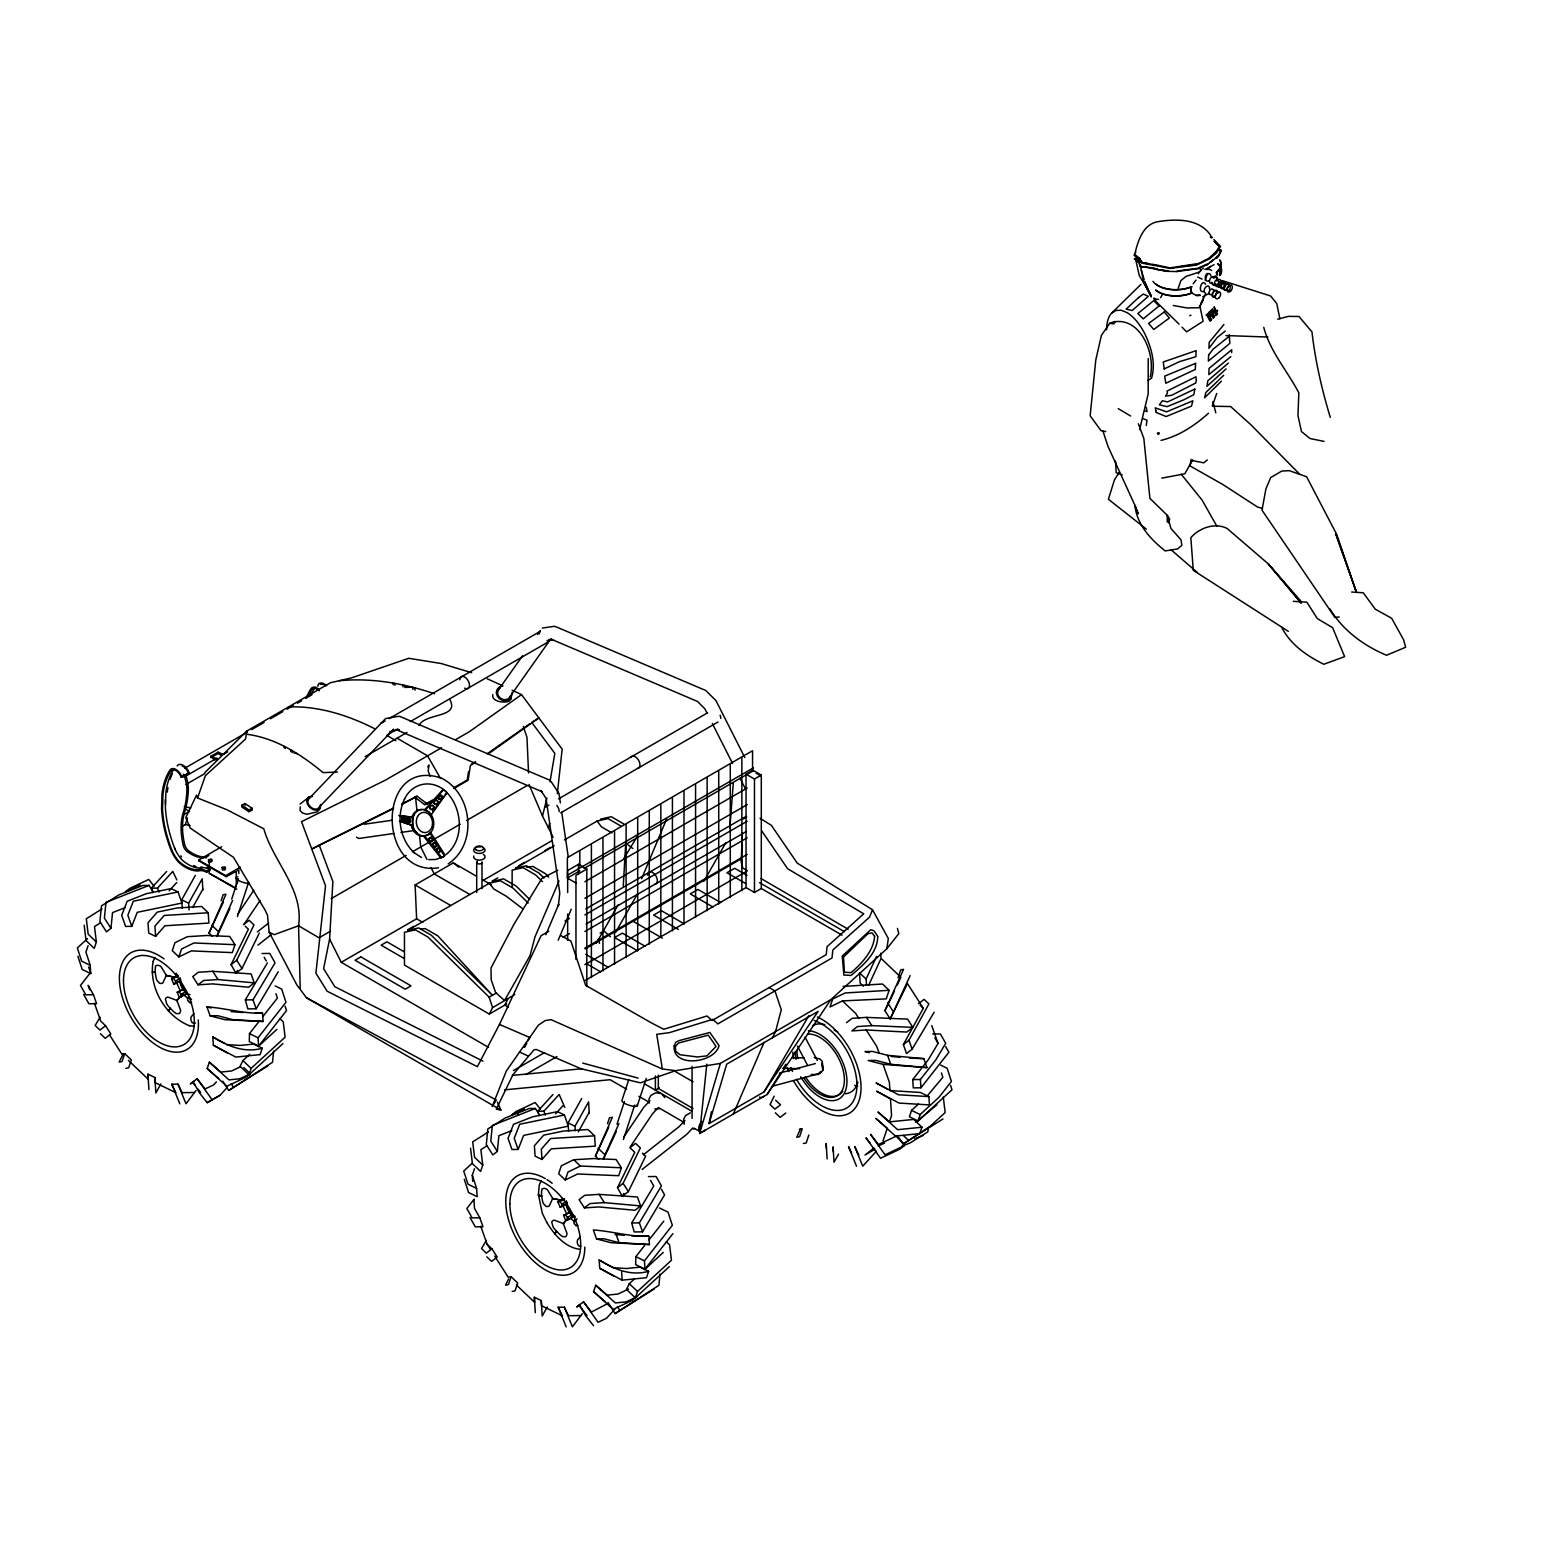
<?xml version="1.0" encoding="UTF-8"?>
<svg xmlns="http://www.w3.org/2000/svg" width="1547" height="1547" viewBox="0 0 1547 1547"><rect width="100%" height="100%" fill="white"/><g stroke="black" fill="none" stroke-linecap="round" stroke-linejoin="round"><path stroke-width="1.5" d="M471.661 672.694L441.224 663.528L408.756 658.287L351.266 677.973L330.478 682.73L246.708 731.093L245.586 738.983L205.384 775.704L197.552 797.962L226.964 809.758L263.802 828.805C273.316 862.124 304.005 889.448 298.571 925.938M1167.231 522.035L1167.27 515.325L1149.904 498.366L1143.832 438.362L1138.379 423.839M187.477 992.671A10.152 5.859 60 0 1 185.273 990.892L183.59 988.958A10.152 5.859 60 0 1 180.67 981.881L179.723 979.154A11.312 6.536 60 0 1 179.974 977.82M180.535 980.837L180.535 979.715M562.315 1200.453L552.511 1198.461A2.03 1.508 40.4 0 1 552.434 1199.002L549.282 1205.925A4.583 3.655 47.2 0 1 545.956 1206.312L543.287 1203.45A27.421 21.252 43.4 0 1 542.165 1199.196L541.605 1195.174A27.382 19.956 38.8 0 1 541.663 1191.248L542.049 1188.87L543.983 1188.328A4.583 3.191 37.1 0 1 547.503 1189.875L552.26 1197.668A2.05 1.508 39.4 0 1 552.492 1198.48L562.296 1200.472L562.296 1198.461M570.804 1213.08L569.973 1212.036A10.152 5.859 60 0 1 567.034 1204.958L566.917 1202.773M319.707 806.18L319.688 809.178L317.232 811.904L306.847 814.263L302.516 813.045L300.021 810.435L300.311 806.799M741.187 862.917L742.347 833.176M1215.227 296.115L1216.58 292.828L1218.881 292.712M482.935 1061.126L334.848 986.754L323.613 968.693L329.608 939.029L332.876 881.539L319.223 845.107L393.712 807.979M623.267 885.832L625.587 845.726M733.259 783.575L729.817 827.877M1209.812 320.848L1206.795 314.834M1208.458 313.132L1209.657 313.538A2.146 1.412 72.4 0 1 1210.179 314.37C1209.677 320.925 1213.061 322.82 1207.027 314.873M823.081 1068.532L822.211 1061.319L819.91 1058.96L814.225 1057.529M153.385 892.213L149.015 885.387L142.827 885.445L118.926 894.881L101.464 905.865L99.898 921.567L106.453 931.816L110.959 928.335L112.525 912.614L125.442 907.509M273.626 1051.051L272.523 1062.286L228.724 1090.461L222.807 1081.218M538.665 1113.569L535.397 1108.445L529.209 1108.522L505.289 1117.959L487.827 1128.943L486.28 1144.645L492.836 1154.894L497.341 1151.393L498.888 1135.691L511.806 1130.586M660.008 1274.129L658.887 1285.344L615.107 1313.538L607.99 1302.439M928.316 1127.357L927.871 1131.843L910.41 1142.808L901.708 1146.25M897.434 928.374L898.807 933.653L886.876 948.717L830.816 999.671L767.099 1094.522L699.631 1133.487L706.786 1064.181M1146.288 425.502L1146.946 420.223L1143.059 418.599M557.307 793.785L562.16 749.154L521.513 694.622L512.096 690.213M1212.848 317.87L1209.309 312.03L1212.558 309.207L1213.351 310.522L1210.528 311.353L1212.461 313.596L1211.069 311.179M1213.409 317.696L1210.083 311.895M1197.668 277.087L1202.096 279.117M1209.503 316.671L1208.091 313.848M1209.309 316.826L1210.237 315.085L1209.174 313.674L1207.55 314.447L1209.019 317L1208.4 313.848M1191.055 459.44L1190.146 465.995L1222.671 484.404L1257.537 507.029L1262.507 508.422M886.876 948.717L888.326 938.526L872.508 909.771L797.266 863.168L771.334 825.286L760.041 818.305M453.696 787.829L467.252 779.997L468.528 771.566M453.812 788.506L468.161 780.229L470.385 765.456L475.722 762.381M553.13 837.256L542.514 816.12L546.923 798.02M549.997 781.873L554.832 753.389L531.723 722.41L538.878 717.924L488.871 753.486M709.087 1123.605L726.684 1064.201L818.092 1011.409L764.044 1091.892L709.087 1123.605L711.388 1111.81M1212.577 313.113C1212.539 310.406 1214.975 314.196 1212.133 314.138C1216.948 316.864 1210.798 319.397 1214.704 316.42M1212.133 314.138C1215.671 313.693 1213.68 310.29 1211.92 313.77M1214.202 307.021C1221.182 319.997 1213.428 312.049 1215.729 315.066M1214.105 307.118L1216.367 315.047M641.58 878.812L666.68 818.885M398.875 815.501L412.933 817.241L412.682 825.673L399.377 821.302M428.848 765.997L428.19 770.986L430.105 776.149M1135.266 252.238C1138.399 239.476 1143.794 223.406 1158.954 221.511C1176.842 218.726 1199.737 218.707 1210.76 235.55M699.631 1133.487L720.361 1063.427L830.816 999.671M548.353 827.761L549.688 823.255M181.773 826.639L185.389 824.551L187.438 817.976M1139.598 429.66L1148.183 393.924L1148.183 358.556M231.702 899.136L238.451 878.561M237.406 916.598L248.642 882.273M628.739 1079.69L622.01 1100.226A8.18 2.282 18.1 0 0 630.035 1105.544A8.18 2.282 18.1 0 0 637.093 1104.519M616.982 1124.302L624.466 1101.425M623.422 1139.462L634.657 1105.138M637.287 1105.815L646.259 1078.414M249.705 1054.339L242.918 1060.585L240.094 1066.308L248.97 1074.778L251.117 1068.378L285.093 1037.186L283.217 1021.774L279.93 1018.641M634.386 1278.963L629.3 1283.643L626.458 1289.386L635.353 1297.836L637.499 1291.455L671.456 1260.264L669.58 1244.832L666.312 1241.719M88.102 945.681L85.936 952.12L90.229 965.328L90.77 973.624L82.184 969.447L77.891 956.259M125.79 1068.358L128.652 1067.836L131.302 1059.908L124.708 1053.623L122.039 1061.551L119.196 1062.074L123.257 1053.758M178.872 956.936L181.54 949.007L193.955 942.974L234.989 944.695L232.321 952.623L191.306 950.902L178.872 956.936L172.278 950.651L174.946 942.722L187.361 936.689L206.911 935.49L229.71 936.457L234.989 944.695M212.326 936.244L209.019 933.092L225.978 894.205L223.135 894.727L221.144 900.663M216.851 935.742L232.572 900.489M240.056 1066.985L231.605 1070.969L220.776 1072.071L209.348 1062.17L207.201 1068.552L226.848 1086.265L245.857 1077.292L250.363 1073.792L243.807 1067.546M262.275 1048.247L260.128 1054.629L235.801 1057.084L213.351 1045.231L212.809 1036.935C227.931 1046.159 244.194 1053.256 262.275 1048.247L253.669 1044.07L240.152 1045.443L226.655 1044.612M472.725 1181.425L472.318 1175.198L474.484 1168.758M512.173 1291.436L515.016 1290.913L517.684 1282.985L511.071 1276.7L508.422 1284.629L505.56 1285.151L508.615 1278.905M565.254 1180.013L567.923 1172.085L580.338 1166.032L621.353 1167.772L618.703 1175.701L577.669 1173.98L565.254 1180.013L558.66 1173.728L561.31 1165.8L573.744 1159.747L593.294 1158.568L616.073 1159.515L621.353 1167.772M598.689 1159.302L595.402 1156.17L612.361 1117.282L609.499 1117.785L607.507 1123.741M603.214 1158.819L618.955 1123.567M595.711 1285.248L593.584 1291.629L613.211 1309.323L632.24 1300.37L636.726 1296.869L626.168 1301.859L615.358 1302.941L595.711 1285.248L607.159 1295.148L617.968 1294.046L628.527 1289.057M648.638 1271.325L646.511 1277.706L622.165 1280.162L599.733 1268.308L599.172 1260.012C614.314 1269.236 630.557 1276.333 648.638 1271.325L640.052 1267.148L626.535 1268.501L613.037 1267.689L599.172 1260.012M808.849 1135.053L806.2 1142.982L803.338 1143.504M889.119 990.293L886.238 998.879L842.458 1000.909L830.043 1006.962L832.692 999.014L845.126 992.981L889.119 990.293L882.525 984.008L843.154 986.425M934.175 1012.202L912.131 1049.195L906.523 1053.526L903.371 1044.573L923.308 1008.296L907.47 983.563L890.202 1018.951L884.923 1010.694L903.545 969.35L900.683 969.872L898.034 977.801M890.202 1018.951L910.139 975.635M883.008 1141.029L887.282 1128.266L875.834 1118.365L895.481 1136.078L919.808 1133.603L921.954 1127.222L913.755 1119.409L889.428 1121.884L877.981 1111.984L897.627 1129.677L921.954 1127.222M889.428 1121.884L891.555 1115.503L890.473 1098.892L876.608 1091.215L899.058 1103.069L929.438 1104.925L928.896 1096.61L920.31 1092.453L889.931 1090.596L889.37 1082.281L883.066 1064.375L868.176 1060.507L875.853 1060.41L890.743 1064.297L927.001 1067.623L923.849 1058.651L887.591 1055.325L872.701 1051.457L865.024 1051.554L869.279 1052.656M918.415 1104.094L911.55 1110.379L909.423 1116.779L918.009 1120.956L951.985 1089.765L950.554 1085.356M918.009 1120.956L920.156 1114.555L939.029 1097.229L951.424 1081.45L947.131 1068.242L940.692 1065.11M1168.468 522.828L1169.725 519.135L1167.27 515.325L1170.924 528.436L1180.999 539.845L1181.869 545.317L1177.596 548.934L1165.181 550.925C1150.601 539.342 1136.871 524.607 1134.918 505.366L1107.961 446.271L1103.011 431.265M100.4 922.882L94.502 926.595L96.378 942.007L94.232 948.388L86.033 940.595L84.176 925.164M486.783 1145.96L480.885 1149.653L482.761 1165.084L480.614 1171.466L472.415 1163.653L470.539 1148.241M1178.215 288.245L1180.922 280.548L1186.046 276.41L1199.815 271.905M1212.307 405.991L1216.716 393.479M404.676 798.813C395.916 816.526 399.841 839.654 414.519 853.054M1205.422 275.637L1205.21 280.452M131.766 926.363L137.238 912.324L181.947 903.061L178.04 891.942L171.118 888.577L146.269 893.721L127.144 901.263L121.672 915.302L125.578 926.421L131.766 926.363L127.84 915.225L133.332 901.205L178.04 891.942M518.148 1149.44L523.621 1135.401L568.329 1126.139L564.404 1115L557.481 1111.636L532.651 1116.799L513.507 1124.34L508.035 1138.379L511.96 1149.498L518.148 1149.44L514.223 1138.302L519.695 1124.263L564.404 1115M492.178 1106.53L506.372 1070.93L538.337 1025.216L545.24 1020.556L551.003 1019.647L662.348 1068.996L675.691 1070.659L720.361 1063.427M872.508 909.771L869.511 917.158L832.827 950.032L832.015 957.98L717.847 1023.882L712.8 1019.318L669.503 1032.622L656.721 1034.344L662.348 1068.996M764.025 1042.407L733.355 1113.995M545.878 934.755L558.718 904.26L558.351 906.02L559.782 893.025L546.052 798.349L540.812 790.44L542.069 791.697L396.805 729.894L399.339 729.72L391.72 731.112L393.615 729.217L319.243 807.147A6.826 4.796 43.7 0 1 310.309 806.722A6.826 4.796 43.7 0 1 309.883 797.846M558.196 940.189L571.249 909.211M154.99 957.438L153.134 961.441M441.533 747.762L385.686 779.997L301.51 821.65L325.527 885.774L315.897 973.14L327.132 991.221L477.366 1066.676L499.468 1024.443L541.063 935.722L548.779 931.275M1218.069 284.029L1218.901 282.502A3.5 2.146 -63 0 1 1221.318 281.109L1222.246 281.612A3.229 1.972 -63 0 1 1222.517 282.134M1218.437 284.049L1219.113 282.792M1221.144 285.596L1221.975 284.068A3.5 2.146 -63 0 1 1224.392 282.676L1225.321 283.178A3.229 1.972 -63 0 1 1225.456 285.944L1224.625 287.471A3.5 2.146 -63 0 1 1222.207 288.883L1221.279 288.361M209.019 933.092L223.329 902.133M217.218 935.935L229.923 908.418M559.008 881.036L535.03 936.786L530.022 955.64L504.554 1000.503L495.601 992.517L491.192 979.87L490.998 967.997L513.817 924.526L541.972 878.29L557.81 870.207M595.402 1156.17L608.745 1127.28M603.581 1159.012L616.286 1131.495M866.513 985.265L866.107 979.077L876.588 956.375M800.65 1128.749L796.744 1137.219L799.606 1136.697L802.255 1128.769L799.412 1129.291M868.679 985.265L881.075 958.425L900.876 977.279L897.241 985.149M541.353 1180.516L539.265 1185.002L538.414 1194.671M1205.654 293.891L1199.022 307.737L1186.858 307.95L1173.283 305.474M1201.226 303.173L1203.45 298.629M259.277 933.131L241.989 968.519L235.937 973.218L231.122 964.613L248.39 929.225L245.18 926.17M231.122 964.613L236.71 960.281L253.998 924.893L249.164 920.31L243.575 924.642M617.504 1187.69L634.773 1152.302L629.958 1147.719L635.546 1143.388L640.361 1147.951L623.093 1183.339L617.504 1187.69L622.3 1196.295L628.372 1191.596L645.64 1156.208L642.43 1153.153M774.157 1096.185L770.058 1104.577L774.873 1109.141L780.481 1104.809L775.646 1100.226M884.923 1010.694L894.514 991.047M1218.514 248.139L1219.229 246.476L1214.26 241.177M1198.364 273.78L1199.176 272.137M153.114 961.461C148.473 987.373 165.142 1015.973 189.43 1025.738M492.584 1007.638L489.142 997.177L427.958 937.057L415.408 929.824L404.463 932.28L404.463 965.077L489.316 1014.058L492.584 1007.638L514.803 994.566M508.035 998.724L504.747 1005.144L508.538 1007.329M1208.748 258.62L1215.787 251.987M772.398 1037.805L775.588 1031.54L781.274 1009.688L774.931 990.931L769.149 987.585M1200.762 304.546L1202.967 300.253M524.433 1047.28L526.695 1043.007L524.433 1047.242M193.008 906.871L202.889 889.138M235.937 973.218L237.523 970.356M578.288 1131.921L589.272 1112.196M622.3 1196.295L623.905 1193.433M182.256 908.108L181.714 899.851L195.289 875.447M189.063 909.907L188.618 903.197L202.212 878.812L202.889 890.124M160.869 1083.925L155.841 1092.956L154.893 1077.524L147.971 1074.159L148.241 1079.265L128.459 1060.43M196.024 1090.558L186.007 1103.765L178.002 1084.138L171.814 1084.215L179.819 1103.843M568.619 1131.166L568.078 1122.909L581.672 1098.525M575.291 1130.741L575.001 1126.274L588.575 1101.889L589.272 1113.183M547.251 1306.983L542.223 1316.014L541.257 1300.602L534.353 1297.237L534.624 1302.342L516.466 1285.054M582.387 1313.635L572.39 1326.843L564.365 1307.215L558.196 1307.273L566.202 1326.92M838.551 1154.12L834.026 1162.242L833.079 1146.83L833.35 1151.935M596.252 943.438L618.259 904.686M615.687 932.222L637.673 893.47M703.924 881.268L725.91 842.535M1192.718 459.865L1184.789 473.788L1161.797 478.139M1135.788 252.103L1134.067 255.081L1141.512 263.048L1170.035 268.405L1196.372 265.117L1209.677 258.736L1216.445 253.051L1220.525 246.379L1213.931 239.514M1190.919 315.163L1189.817 315.801M1218.553 256.125L1221.415 250.711M1218.514 255.854L1220.95 249.666M764.044 1091.892L808.849 1015.664M527.817 1040.88L529.809 1037.515L499.468 1024.443M100.052 1017.288L95.141 1025.506L99.975 1030.07L105.563 1025.738L110.843 1033.976L105.235 1038.327L100.42 1033.744M278.209 971.787L256.164 1008.779L247.829 1008.876L245.316 999.903L267.38 962.93M256.164 1008.779L253.012 999.826L275.057 962.833L269.739 953.435L262.062 953.532M486.415 1240.346L481.523 1248.564L486.338 1253.147L491.927 1248.796L497.206 1257.054L491.617 1261.385L486.802 1256.821M661.381 1189.218L664.591 1194.864L642.527 1231.837L634.212 1231.953L631.698 1222.981L653.743 1185.988L650.552 1180.361M642.527 1231.837L639.375 1222.884L661.439 1185.911L656.102 1176.513L648.425 1176.61M903.371 1044.573L908.979 1040.222L928.896 1003.964L924.081 999.381L918.493 1003.713M931.758 1025.584L938.043 1043.413L928.239 1059.85L912.73 1079.574L913.271 1087.889L920.948 1087.792L948.872 1052.289L945.681 1046.642M179.742 980.392L179.839 981.61A11.312 6.536 60 0 0 183.145 989.442L185.002 991.627A11.312 6.536 60 0 0 187.458 993.599M623.924 858.353L637.383 836.231M767.099 1094.522L779.63 1074.333M783.381 1068.262L785.895 1064.22M1221.627 284.029L1221.008 285.228A2.688 1.644 -63 0 0 1221.124 287.433L1221.821 287.858A2.495 1.528 -63 0 0 1223.638 286.814L1224.257 285.634A2.688 1.644 -63 0 0 1224.141 283.41L1223.445 282.985M1160.521 297.643L1162.474 294.568M1119.255 472.318L1114.459 479.841L1108.406 499.256L1146.346 529.151M427.765 766.867L429.022 764.875M1196.044 280.104L1193.104 283.816M493.338 1104.79L495.62 1101.29M1231.644 352.542L1231.721 349.719L1209.019 368.437L1208.884 374.606L1230.813 356.68M237.89 913.948L253.843 890.221M244.271 923.965L260.031 900.547M623.905 1136.813L643.861 1107.149L649.991 1100.671M630.286 1146.83L652.621 1113.647L658.365 1107.594M1215.826 252.103L1218.475 248.003M1114.749 321.447L1109.624 323.362L1101.387 335.467L1095.798 359.929L1090.152 415.814L1101.058 430.704L1105.757 431.594M1212.848 277.687L1215.459 275.946L1217.083 278.827M404.424 799.2C412.933 781.37 433.972 779.147 447.006 792.605L431.072 815.056L428.732 811.904L424.207 810.241L443.099 789.492M496.452 692.708L522.499 655.831M537.602 634.463L540.348 630.577M509.62 697.175L550.597 639.162M432.754 811.402L446.986 792.605M1213.66 277.938L1216.387 276.352L1217.934 279.466M89.262 974.204L80.463 985.42L85.781 994.818L93.458 994.721L96.61 1003.694L88.933 1003.771L83.615 994.373M285.093 1006.169L286.524 1010.578L258.62 1046.081L249.299 1041.556L249.473 1033.609L259.761 1020.517M262.681 1016.785L277.377 998.105L275.946 993.696M258.62 1046.081L258.059 1037.786L285.982 1002.282L281.689 989.074L275.25 985.942M474.175 1199.157L466.827 1208.497L472.144 1217.895L479.821 1217.798L482.973 1226.752L475.296 1226.848L469.979 1217.45M672.906 1233.655L644.983 1269.159L635.662 1264.634L635.836 1256.667L644.654 1245.47M649.063 1239.862L663.76 1221.163M644.983 1269.159L644.442 1260.844L672.346 1225.34L668.053 1212.133L659.467 1207.975M920.948 1087.792L920.407 1079.497L935.916 1059.753L945.72 1043.335L940.402 1033.937L932.725 1034.015M675.691 1070.659L640.419 1082.823L581.227 1068.803L536.268 1049.485L534.044 1049.794L512.947 1074.72L496.297 1109.18L500.88 1110.031L497.399 1102.121M1215.575 258.175L1217.392 256.067M1218.533 255.99L1206.95 264.808M1216.696 258.31L1218.359 256.299M1215.285 252.973L1208.729 258.484L1198.538 263.628M181.656 994.934L176.822 1000.677A2.03 1.624 70.3 0 1 177.19 1001.238L180.574 1010.191A4.583 3.5 78.1 0 1 179.355 1013.594L176.319 1013.614A27.421 21.581 74.6 0 1 172.897 1010.926L169.725 1007.754A27.382 22.219 67.1 0 1 166.747 1003.984L165.355 998.917A4.583 3.751 62 0 1 168.024 997.1L176.126 1000.155A2.05 1.644 68.2 0 1 176.822 1000.677L179.781 997.158M568 1218.03L563.205 1223.754A2.03 1.624 70.3 0 1 563.572 1224.296L566.956 1233.268A4.583 3.5 78.1 0 1 565.738 1236.672L562.702 1236.691A27.421 21.581 74.6 0 1 559.279 1233.984L556.05 1230.755A27.382 22.219 67.1 0 1 553.13 1227.061L551.718 1221.995A4.583 3.751 62 0 1 554.387 1220.177L562.509 1223.232A2.05 1.644 68.2 0 1 563.205 1223.754L566.163 1220.235M1205.945 274.709L1207.298 273.394M177.131 765.958L177.789 765.185A9.765 5.627 60 0 1 188.56 771.392L189.198 772.862L181.173 777.174A8.392 4.834 60 0 0 175.971 770.599A8.392 4.834 60 0 0 170.75 771.16A97.558 56.33 60 0 0 162.957 794.636L162.512 809.139A97.558 56.33 60 0 0 171.64 849.496L172.626 851.798A22.548 13.014 60 0 0 179.684 862.104A36.645 21.155 60 0 0 198.364 869.646L199.505 869.453A18.661 10.771 60 0 1 206.583 871.154L210.179 869.085M318.16 684.528L318.837 683.755A9.765 5.627 60 0 1 326.63 685.785M155.609 936.399L164.91 925.763L208.903 923.076L208.226 912.769L201.613 906.484L177.17 907.973L157.311 912.092L148.009 922.727L148.705 933.034L155.609 936.399L154.932 926.092L164.214 915.457L208.226 912.769M541.991 1159.476L551.273 1148.841L595.266 1146.153L594.589 1135.827L587.995 1129.542L563.553 1131.05L543.674 1135.169L534.392 1145.805L535.069 1156.112L541.991 1159.476L541.315 1149.17L550.597 1138.534L594.589 1135.827M1217.141 274.786L1217.006 271.943L1219.5 269.139A24.849 13.44 -2.8 0 0 1219.635 260.167M1219.829 269.197C1218.804 286.891 1222.594 260.844 1217.315 272.04L1216.097 272.736A8.238 5.028 -63 0 1 1216.309 273.123M425.309 810.087L443.602 789.685M152.921 892.619L151.355 888.171L166.593 871.502M151.355 888.171L157.543 888.094L172.781 871.425L176.88 879.934M169.164 890.782L176.706 882.563M216.406 1081.856L213.583 1084.95L205.132 1088.933L197.126 1078.742L190.339 1083.964L193.684 1081.392M193.182 1081.798L199.176 1092.491L207.182 1102.682L220.138 1095.199L227.196 1087.483M539.304 1115.677L537.737 1111.229L552.975 1094.561M537.737 1111.229L543.906 1111.152L559.163 1094.503L564.81 1107.459M555.547 1113.859L563.069 1105.622M614.991 1309.013L606.521 1318.276L598.07 1322.26L583.49 1301.82L576.722 1307.041L580.048 1304.469M876.434 1151.2L862.723 1166.206L854.718 1146.578L858.817 1155.087M193.858 1013.575L191.229 1016.785A4.583 3.055 83.8 0 0 191.151 1020.691L192.292 1022.799L194.419 1023.108A27.382 17.152 84.3 0 0 195.425 1023.147M580.222 1236.652L577.611 1239.862A4.583 3.055 83.8 0 0 577.514 1243.769L578.675 1245.857L580.782 1246.167M684.934 1120.531L679.172 1126.603L643.359 1154.777M692.901 1127.84L686.771 1134.318L642.102 1169.455M307.698 800.031L385.551 718.582L397.115 716.493L399.648 716.319L549.746 780.171M1201.304 269.893A8.238 5.028 -63 0 0 1200.491 270.764L1201.458 269.371M204.803 772.668L246.708 731.093M300.021 804.111L309.226 796.898M1228.357 363.1L1207.859 380.736L1206.931 386.325L1226.114 368.921M1223.658 375.341L1205.887 392.455L1204.591 397.772L1221.434 381.181M1106.608 329.859A39.197 19.067 69.1 0 1 1111.539 313.248L1140.932 284.358M1208.594 313.151L1206.351 315.182L1210.199 313.364A2.146 1.412 72.4 0 1 1210.721 314.196L1209.155 317.251M1212.558 309.207L1209.831 311.933M1211.32 310.56L1212.809 310.696L1211.997 309.381M1215.594 311.721L1214.801 308.627L1215.594 311.721L1216.851 310.502M1217.392 310.328L1215.71 312.127L1217.663 310.58M1211.649 319.417L1210.315 320.964M1207.105 269.584L1210.373 266.413M87.541 938.584L77.35 947.944L81.643 961.151L90.229 965.328M258.194 1046.546L276.874 1029.393M248.97 1074.778L282.946 1043.568M472.222 1163.228L463.733 1171.021L468.006 1184.228L476.611 1188.405L477.153 1196.701L468.567 1192.524L464.274 1179.317M644.577 1269.604L663.257 1252.451M635.353 1297.836L669.31 1266.645M927.001 1096.204L942.838 1077.273L941.408 1072.883M936.96 1104.732L915.921 1122.329M443.583 856.593L445.149 855.298L430.569 832.402L428.055 834.819L423.453 836.037L440.934 858.044L443.583 856.593L436.003 859.475L428.712 859.629M1207.24 459.942L1203.721 462.843L1192.215 460.523M446.271 854.389C465.492 838.687 462.07 806.006 444.937 790.691M448.166 863.864C477.888 844.449 472.705 793.804 441.688 778.257M1223.948 324.483L1209.213 342.293L1208.942 348.346L1217.257 337.459L1225.243 331.077M257.343 931.913L268.656 923.018M257.943 945.14L270.976 934.871M1209.155 280.645C1201.961 284.184 1208.516 267.438 1210.856 275.965M540.483 1109.296L535.146 1102.508L516.137 1111.481L511.632 1114.962L524.298 1108.986M198.016 984.84L203.624 980.489L218.011 979.541L254.249 982.867L251.097 973.914L212.732 971.303L198.345 972.251L192.756 976.582L198.016 984.84L212.403 983.892L248.642 987.218L254.249 982.867M1209.986 262.371L1212.771 260.205L1210.005 262.507M1214.028 264.692L1204.9 269.584M207.182 1102.682L220.138 1095.199M584.399 1207.898L589.987 1203.566L604.374 1202.618L640.613 1205.945L637.461 1196.991L599.095 1194.361L584.708 1195.309L579.119 1199.66L584.399 1207.898L598.786 1206.95L635.024 1210.276L640.613 1205.945M846.557 1022.664L852.146 1018.332L866.533 1017.385L907.548 1019.106L912.827 1027.363L906.774 1032.062L866.204 1029.973L851.836 1030.921L857.425 1026.57L871.812 1025.622L912.827 1027.363M785.741 1113.047L780.152 1117.398L775.337 1112.815M873.997 1148.009L864.986 1155.01L874.945 1149.247M895.539 1135.807L903.738 1143.62L930.056 1126.39L945.159 1112.544L943.283 1097.113M898.614 1137.258L904.067 1145.805L899.561 1149.305L880.552 1158.258L865.991 1137.838L869.994 1142.924M1114.459 322.743L1115.909 321.621C1141.744 318.914 1155.667 355.172 1150.214 376.811M593.565 1325.74L585.559 1315.549L579.564 1304.875M492.739 694.622C491.482 701.584 503.684 703.247 508.808 701.294L511.071 699.205L510.974 696.982M1207.743 264.363L1198.364 268.753M820.974 1072.284L817.957 1074.488L811.208 1074.508M521.513 694.622L469.456 731.654L455.495 739.698M487.208 753.756L529.789 723.783M1147.932 380.581L1151.587 378.125C1156.054 362.888 1151.084 346.702 1144.374 332.895A41.305 20.092 69.1 0 0 1127.106 312.629L1121.188 310.251L1115.87 310.464L1111.539 313.248M1208.458 413.3C1194.69 425.522 1179.181 436.022 1161.062 440.373M1158.568 299.403L1153.733 298.861M102.025 908.901L86.303 918.783L88.179 934.214L96.378 942.007M228.724 1090.461L268.018 1065.767M488.388 1131.979L472.686 1141.86L474.562 1157.272L482.761 1165.084M615.107 1313.538L654.381 1288.844M903.738 1143.62L943.013 1118.926M184.905 768.144L247.423 732.06M251.581 729.643L264.092 722.43M270.338 718.814L282.85 711.601M287.007 709.203L293.253 705.587M297.43 703.189L301.588 700.772M305.765 698.374L312.011 694.758M217.315 759.828A3.268 1.876 60 0 0 215.69 759.674A3.268 1.876 60 0 1 214.047 759.5L210.856 756.328L218.069 752.171L222.227 754.008A4.873 2.823 60 0 1 224.296 754.201M210.856 757.663L218.069 753.505L221.26 755.342M181.173 777.174L189.198 772.862M183.919 777.193L215.168 759.152M223.503 754.337L227.66 751.919M185.988 784.464L204.745 773.635M183.784 814.689L189.508 811.382L185.64 809.158M385.164 720.883L380.987 723.3A6.826 3.945 60 0 1 382.747 722.275M389.032 718.64L540.019 631.466A6.826 3.945 60 0 0 539.381 633.883M397.714 728.85L387.562 734.709A6.826 3.945 60 0 0 389.979 731.267M410.264 721.598L548.373 641.87M365.131 756.618L407.016 732.446M418.986 725.524C424.98 712.722 460.116 718.233 449.81 699.476M199.176 861.08L198.635 860.055L221.666 846.75M204.978 857.715L208.864 855.491M181.985 777.019L181.347 775.55A9.765 5.627 60 0 0 170.595 769.342L169.919 770.116A98.931 57.123 60 0 0 161.99 793.94L161.565 808.656A98.931 57.123 60 0 0 170.808 849.574L171.852 852.01A23.92 13.807 60 0 0 178.446 862.008L181.927 865.005A38.018 21.948 60 0 0 198.848 870.884L200.027 870.69A17.326 9.997 60 0 1 206.602 872.276L210.218 870.207M198.635 860.055L225.669 875.66L240.307 867.19M198.635 860.712L226.21 876.685L236.285 871.367L236.285 886.721M237.368 870.748L238.818 869.897L238.818 873.649M441.514 795.603L427.185 803.879L417.091 796.222L402.22 803.725M471.487 764.063L475.528 761.743M417.091 796.222L401.775 804.537M414.519 796.956L424.613 804.614L432.367 800.128M436.254 797.904L440.122 795.661M180.322 981.03L173.728 984.047L171.582 978.922L176.242 976.234M171.582 978.922L178.176 975.906M175.662 983.718L175.546 980.991L180.226 978.303M173.728 984.047L178.388 981.339M179.703 980.411L180.69 979.85M331.174 898.672L406.146 855.394M412.392 851.798L460.291 824.145M466.537 820.529L526.928 785.663M177.19 992.226L183.784 989.21L177.19 992.226L179.355 997.332L185.949 994.315L185.833 991.608L181.173 994.296L181.289 997.003M184.074 990.641L185.041 990.08M179.355 997.332L182.469 995.533M558.506 798.89L707.617 712.8M330.285 931.294L319.011 937.811L298.571 925.783L274.206 934.678L269.178 932.222L267.496 915.263L264.982 909.907L233.481 857.309L190.165 828.051L185.795 817.59L196.508 795.158L197.552 797.962M545.163 807.244L548.914 805.078M422.834 922.379L416.626 918.802L415.118 884.942L453.329 862.878L476.341 876.163M560.652 812.871L718.04 722.004M329.608 939.029L341.249 962.311L416.626 918.802M482.877 880.533L552.144 840.543M407.905 929.728L413.706 926.382M491.965 881.21L497.747 877.864M518.709 865.759L524.51 862.414M544.795 850.695L550.577 847.35M414.306 929.708L407.751 930.385L489.413 883.221L500.358 880.784L512.908 888.017L528.204 903.042M519.792 867.77L515.422 868.215L554.213 845.822M564.423 839.924L597.084 821.07L608.029 818.614L620.579 825.866M586.816 986.677L586.816 869.047L578.52 864.251L567.652 870.516L567.652 892.58M568.252 874.751L753.447 767.834M584.727 980.721L746.041 887.572L746.041 774.157L752.848 770.213L761.298 775.086L761.298 888.519L842.109 935.181M584.012 868.466L752.557 771.16L752.557 750.74L567.362 857.657L567.362 878.077L579.854 870.864M586.816 869.047L575.967 875.312L575.967 959.507M746.041 774.157L754.472 779.031L761.298 775.086M584.882 881.732L747.201 788.022M584.882 898.324L747.201 804.614M564.964 920.987L569.431 918.396M585.733 908.979L746.041 816.429M742.869 819.214L746.737 816.99M584.882 914.915L747.201 821.206M563.243 937.192L569.47 933.595M586.1 924.004L746.389 831.454M584.882 931.507L747.201 837.797M489.142 997.177L496.51 992.923M600.101 933.131L604.181 930.772M584.882 948.098L747.201 854.389M585.191 948.93L741.342 858.778L742.618 867.925L746.737 870.284M489.316 1014.058L506.681 1004.042M584.882 964.69L747.201 870.98M746.041 887.572L754.472 892.445L761.298 888.519M513.43 1070.563L544.544 1052.617M525.864 1074.527L556.978 1056.562M659.467 1087.792L655.387 1090.152L655.387 1075.938M557.945 1202L564.539 1198.983L557.945 1202L560.111 1207.105L566.705 1204.088L566.589 1201.381L561.928 1204.069L562.044 1206.776M560.111 1207.105L564.771 1204.417M567.053 1202.928L566.202 1204.668M563.572 1215.304L570.166 1212.287L572.313 1217.392L567.652 1220.08L565.719 1220.409L563.572 1215.304L570.166 1212.287M571.404 1213.157L569.489 1212.539A11.312 6.536 60 0 1 566.241 1204.649M567.652 1220.08L567.536 1217.373L572.216 1214.666M565.719 1220.409L568.832 1218.611M577.998 1225.475L576.064 1225.785L574.034 1223.406L573.918 1220.68L577.031 1218.881M607.739 1303.541L591.515 1312.011L583.49 1301.82M1155.628 290.237A25.216 13.401 -2 0 0 1190.668 293.543L1191.886 292.866A8.238 5.028 -63 0 1 1191.673 286.659L1190.242 287.181A24.849 13.208 -2 0 1 1155.725 283.913M1191.673 286.659L1190.455 287.336A25.216 13.401 -2 0 1 1152.979 281.361M1191.635 292.731L1190.455 293.389A24.849 13.208 -2 0 1 1155.938 290.121M1202.715 296.85L1209.019 293.427M819.214 1072.612L821.418 1071.433M319.223 845.107L311.779 849.052L393.209 808.772M241.815 805.213L245.103 803.57L252.18 808.308L252.18 810.087L248.893 811.711L241.815 806.973L241.815 805.213L248.893 809.951L248.893 811.711M248.893 809.951L252.18 808.308M140.042 884.923L125.249 891.904L129.755 888.403L148.783 879.431L154.12 886.238M250.363 1073.792L239.804 1078.781L228.975 1079.883L209.348 1062.17M897.511 1135.556L878.503 1144.529L870.497 1134.338L885.058 1154.777L904.067 1145.805M878.213 1146.018L884.555 1143.04M1203.411 291.493C1197.107 293.021 1201.98 277.609 1205.48 284.3M659.815 1108.542L654.845 1108.948M690.349 1112.854L685.611 1115.522L683.716 1119.138L684.18 1124.263M693.404 1129.097L694.564 1128.595M1205.113 260.263L1206.853 259.509M1173.071 267.689L1170.247 267.863L1198.519 263.493M149.015 885.387L105.969 902.365L104.403 918.086L110.959 928.335M535.397 1108.445L492.333 1125.443L490.786 1141.145L497.341 1151.393M914.76 1138.727L923.366 1135.343M1164.214 368.94L1179.375 361.689L1195.87 356.7L1196.14 350.647L1163.228 361.979L1164.253 368.94M1215.439 285.538L1212.384 284.242M224.624 870.168L225.514 868.795A2.03 1.18 0 0 0 224.47 868.196L222.169 869.549A2.03 1.18 0 0 0 223.213 870.149M1209.309 312.03L1210.605 311.856M1206.254 315.008L1207.453 314.756M1216.019 313.345L1217.431 313.77M1216.329 314.08L1217.528 313.925M542.301 628.082L554.464 626.284L557.055 627.231L705.857 690.542L715.99 700.656L744.822 757.585M1199.737 294.82L1196.372 295.264M1200.337 295.322L1196.953 295.767L1191.886 293.176M1179.181 270.938L1177.228 270.938L1197.784 268.308L1206.679 264.208M424.613 804.614L427.185 803.879M779.417 1073.115L815.366 1063.582M772.088 1086.303L819.311 1073.56L823.255 1070.157L821.689 1063.272M1277.629 319.165L1288.516 316.361L1298.958 316.478L1311.972 331.928C1315.317 361.321 1321.834 389.264 1330.265 417.361M438.458 867.79C376.288 877.362 376.366 756.251 441.108 778.044M600.371 819.175L611.297 816.719L623.847 823.971M515.422 868.215L526.347 865.759L538.897 873.011L544.003 878.019M492.7 881.326L503.645 878.889L516.195 886.122L529.789 899.484M407.751 930.385L418.696 927.929L431.226 935.181L492.429 995.282L437.801 935.838L425.251 928.606L420.881 929.051M1198.345 268.617L1177.248 271.46M1216.445 314.138L1216.251 311.953M124.708 1053.623L121.846 1054.145L109.528 1034.866M511.071 1276.7L508.228 1277.223L494.731 1256.125M184.016 994.644L185.949 994.315M191.635 1002.398L189.701 1002.727L187.651 1000.329L187.535 997.602L189.469 997.293L191.519 999.671M570.398 1217.721L572.313 1217.392M573.918 1220.68L575.851 1220.351M364.28 824.242L392.087 820.258M394.002 833.446L359.233 838.435A6.826 5.434 81.8 0 1 356.545 837.178M400.944 832.441L414.867 830.449M1181.792 266.374L1195.792 264.672M1177.286 271.595L1168.101 271.324M412.933 817.241L399.532 815.83M526.347 867.113L532.922 866.436L545.453 873.688L548.682 877.168M339.392 680.738C371.57 677.586 404.057 683.484 434.514 693.733M1339.238 616.963L1334.906 617.369L1262.004 510.181L1265.91 488.91L1270.686 477.578L1281.806 471.062L1289.231 470.655L1306.596 476.727L1336.821 534.624L1356.41 592.211L1335.602 533.386L1356.41 592.211M512.366 1075.416L581.943 1068.745M504.554 1089.842L610.098 1079.709L626.516 1089.185M547.019 640.651L553.536 640.052L550.964 639.104L697.504 701.448L704.91 708.855L707.037 713.051M1213.041 406.223L1230.639 406.552L1250.672 424.555L1299.422 473.962M423.453 836.037L424.265 835.999A13.343 10.616 81.8 0 1 411.386 824.996L411.637 825.866M337.478 772.05L323.11 772.63C301.085 754.414 275.598 737.958 246.708 734.245M245.316 999.903L253.012 999.826M206.969 1006.884C225.456 1008.083 243.614 1013.923 262.526 1013.169L263.067 1021.465L225.011 1019.705L210.121 1015.838L206.969 1006.884L211.224 1007.987M254.849 1013.266L262.526 1013.169M210.121 1015.838L217.798 1015.741L232.688 1019.628L263.067 1021.465M923.849 1058.651L909.365 1058.129M927.001 1067.623L883.066 1064.375M912.73 1079.574L920.407 1079.497M194.381 1092.491L182.082 1092.646L178.002 1084.138M631.698 1222.981L639.375 1222.884M648.908 1236.246C629.977 1237.001 611.819 1231.161 593.352 1229.962L596.504 1238.915L611.394 1242.782L649.45 1244.542L648.908 1236.246L631.582 1235.744M596.504 1238.915L604.181 1238.818L619.071 1242.686L649.45 1244.542M580.763 1315.569L568.464 1315.704L564.365 1307.215M792.451 1057.684L804.169 1057.897M782.898 1068.358L799.702 1068.668M1225.939 335.564L1267.941 337.033M1351.653 592.037L1363.255 592.752L1375.264 609.17L1391.643 618.278L1403.593 639.743L1405.604 647.265L1386.537 655.271C1363.584 645.64 1342.951 630.403 1329.879 608.938M242.802 1012.531L231.064 1011.603M928.896 1096.61L898.517 1094.773L876.066 1082.919L887.939 1089.494M1293.331 601.319L1306.848 602.17L1317.309 618.549L1332.624 627.695L1344.614 656.624L1323.865 664.262C1306.654 655.754 1289.985 644.364 1281.38 626.612M152.109 972.154L155.222 972.019A27.382 19.956 38.8 0 1 155.299 968.171L155.667 965.811L157.62 965.251A4.583 3.191 37.1 0 1 161.139 966.798L165.877 974.61A2.05 1.508 39.4 0 1 166.128 975.403L175.913 977.395L175.933 975.403A18.042 10.404 60 0 1 176.3 973.276M193.936 1026.318L189.449 1025.738M580.299 1249.377C565.196 1247.714 554.329 1234.738 546.826 1222.517M857.773 1086.245L854.601 1085.24M1324.097 441.398L1310.058 438.555L1301.472 431.574L1297.952 415.544L1298.842 392.88C1287.278 370.739 1270.145 351.652 1263.764 327.365M891.246 1056.466L900.296 1057.297M615.145 1234.467L624.35 1235.299M1109.624 323.362L1114.053 323.864M1210.721 236.324L1212.5 237.542M1161.43 269.913L1168.391 270.938M1168.12 271.46L1154.932 269.139M1166.206 271.054L1149.711 267.94M1153.134 264.498L1142.962 262.855L1140.777 260.65M1144.896 267.206L1140.081 266.239M1142.943 262.719L1148.686 263.609M1145.902 266.819L1157.349 269.197M1148.899 267.786L1140.294 266.471L1138.824 262.777L1134.241 258.774M1219.5 269.139L1219.848 269.178A25.216 13.633 -2.8 0 0 1219.984 260.089M1153.114 264.382L1155.59 264.924M184.248 806.644L190.822 807.921M1155.57 264.788L1169.822 267.863M185.389 824.551L190.107 825.537M1157.33 269.081L1150.562 267.534M1166.689 270.57L1167.811 270.802M174.154 977.259L166.128 975.403A2.03 1.508 40.4 0 1 166.051 975.925L162.918 982.848A4.583 3.655 47.2 0 1 159.573 983.235L156.924 980.392A27.421 21.252 43.4 0 1 155.802 976.118L155.299 972.889M1217.006 271.943L1217.47 274.863M293.949 752.925L297.256 753.718M582.716 1063.079L638.099 1078.104M1221.124 281.631L1221.898 282.057A2.669 1.624 -63 0 1 1222.111 282.502M1221.975 280.529L1270.648 295.999L1276.797 303.657L1279.891 318.914M400.731 821.206L412.682 825.673M1122.213 474.91L1116.238 472.667L1115.503 461.083M660.724 1093.42L655.599 1092.801L650.862 1095.469L648.967 1099.085L649.257 1103.185M1145.186 410.864L1147.062 411.637L1146.25 407.267M487.266 678.804L502.678 685.785M519.463 1051.979L528.01 1055.963M181.714 899.851L188.618 903.197M568.078 1122.909L575.001 1126.274M911.55 1110.379L920.156 1114.555M249.473 1033.609L258.059 1037.786M635.836 1256.667L644.442 1260.844M1207.994 268.714L1211.649 270.454M566.937 1203.895L566.086 1202.232A11.312 6.536 60 0 1 566.299 1200.917M560.807 935.587L570.882 941.021L585.656 985.342L651.074 1022.702L663.721 1029.277L707.018 1015.973L712.065 1020.537L826.233 954.634L827.046 946.687L863.709 913.813L787.616 868.737L761.685 830.855M269.178 932.222L296.831 984.898L306.48 997.776L496.529 1100.13M212.809 1036.935L224.682 1043.51M213.351 1045.231L227.216 1052.927M599.733 1268.308L613.579 1275.985M756.232 773.268L761.298 776.188M761.105 878.58L848.143 929.225M747.085 875.467L734.67 868.292L726.935 872.74L745.577 883.492M759.5 882.622L844.353 931.623M611.916 832.905L601.454 826.872L597.084 821.07M720.709 902.578L697.987 889.467L690.271 893.915L712.993 907.025M397.038 738.19L427.571 755.826L440.276 778.044M684.025 923.752L661.323 910.642L653.608 915.089L678.379 929.399M567.362 878.077L575.967 883.028M633.071 921.277L662.387 938.197M645.08 946.242L622.358 933.131L614.642 937.579L637.364 950.69M482.625 879.798L490.998 884.633M585.694 954.306L608.396 967.416M469.785 894.456L434.224 873.92L431.11 867.693M586.236 963.53L600.681 971.864M210.856 756.328L215.033 758.165A4.873 2.823 60 0 1 217.295 758.475M415.118 884.942L450.68 905.478M674.666 1071.162L693.056 1081.778M693.056 1108.522L658.326 1088.469L658.326 1075.088M644.287 1083.732L692.05 1111.326M403.67 951.502L386.943 941.833L381.161 945.178L404.154 958.463M638.834 1096.282L649.083 1102.218M659.351 1108.135L683.967 1122.349M694.216 1128.266L700.366 1131.824M235.299 887.746L209.27 873.301L209.27 860.151M209.27 873.301L236.826 889.254M341.249 962.311L488.581 1047.377M306.48 997.776L500.88 1110.031M1118.21 408.621L1130.625 416.008M395.897 740.762L392.242 738.538A295.477 170.595 60 0 0 386.847 735.347M414.151 852.706L421.441 857.463M1138.998 257.866L1135.343 254.926M226.21 876.685L225.669 875.66M1288.342 631.369L1193.278 570.321L1190.842 537.66C1199.505 527.836 1214.82 522.267 1227.08 528.436L1268.366 563.959L1301.104 602.963L1268.366 563.959L1300.756 600.971M625.297 842.748L632.839 848.51M523.292 909.23L506.352 896.274L493.802 889.022L489.413 883.221M453.329 862.878L458.782 867.171M1218.553 286.35L1219.326 286.775A2.901 1.76 -63 0 0 1219.81 286.717M1218.204 286.794L1219.133 287.317A3.5 2.146 -63 0 0 1220.37 286.988M1171.118 549.823L1197.32 572.467M593.584 1291.629L605.012 1301.53M207.201 1068.552L218.649 1078.452M1139.907 262.565L1135.498 258.62L1139.23 275.424L1150.833 295.11L1143.504 280.897L1140.255 264.634M603.272 930.346L610.427 936.747M1210.295 236.788L1211.417 237.948M920.098 1005.241L923.308 1008.296M604.664 1154.526L598.051 1148.241M218.282 931.449L211.688 925.164M480.788 1226.268L487.112 1244.233L491.927 1248.796M105.563 1025.738L100.748 1021.155L94.425 1003.21M866.107 979.077L859.494 972.792L860.19 983.119L863.477 986.251M842.458 1000.909L855.665 1013.478L858.817 1018.429M903.313 1135.44L908.244 1140.12M573.744 1159.747L580.338 1166.032M629.3 1283.643L637.499 1291.455M242.918 1060.585L251.117 1068.378M1211.32 319.63L1209.715 317.077M1138.979 257.73L1140.158 259.006M542.417 881.577L535.61 874.906L523.079 867.654L512.134 870.11L512.134 886.528M1179.027 324.096L1156.557 302.071L1154.101 297.991M1182.043 327.19L1186.607 331.832L1203.121 321.273L1199.795 305.784M662.367 1094.619L664.823 1097.635M1214.279 241.313L1219.268 246.611M182.875 993.696L184.325 995.301A18.042 10.404 60 0 0 188.231 998.453M559.879 1201.671L561.928 1204.069M565.506 1214.975L567.536 1217.373M176.416 973.74L178.466 976.118M173.515 978.613L175.546 980.991M179.123 991.898L181.173 994.296M1181.231 474.252L1202.019 499.99L1216.851 526.154M424.555 835.883L441.61 857.347M578.984 1305.301L587.009 1315.491M211.688 1099.182L197.126 1078.742M192.621 1082.243L195.289 1085.627M197.958 1089.03L200.627 1092.433M1213.447 285.325L1212.635 283.72M1207.453 268.579L1208.11 269.565M1214.163 316.478L1212.674 313.964M551.003 781.428L559.008 793.514L560.381 802.912M1213.738 289.753L1214.376 290.72M887.591 1002.765L892.87 1011.003M866.533 1017.385L871.812 1025.622M866.204 1029.973L876.762 1046.468L879.141 1053.178M623.093 1183.339L628.372 1191.596M599.095 1194.361L604.374 1202.618M516.137 1111.481L518.496 1115.174M617.427 1306.616L619.612 1310.038M487.112 1244.233L490.283 1249.183M236.71 960.281L241.989 968.519M212.732 971.303L218.011 979.541M231.044 1083.557L233.23 1086.961M430.762 834.471L444.472 855.994M934.852 1037.786L938.043 1043.413M479.821 1217.798L474.504 1208.4L473.962 1200.027M264.189 957.284L266.316 961.054M93.458 994.721L88.14 985.323L89.707 989.809M805.078 1037.225L817.319 1060.449M797.401 1045.985L807.399 1064.993M1151.277 296.889L1144.838 281.612M712.355 723.551L732.563 763.464M740.007 778.18L745.325 788.68M426.953 859.417L420.726 846.983L419.469 834.974M851.604 1153.018L848.53 1146.636L856.555 1166.283M558.196 1307.273L562.276 1315.782L541.527 1305.707L541.257 1300.602M171.814 1084.215L175.913 1092.723L155.164 1082.629L154.893 1077.524M546.806 1222.478L542.282 1213.215L538.433 1194.709M528.997 784.464L542.514 816.12M1219.693 249.763L1220.177 250.943M174.231 768.82A8.392 4.834 60 0 0 173.651 769.497A97.558 56.33 60 0 0 165.838 792.973L165.413 807.476A97.558 56.33 60 0 0 174.521 847.833L175.236 849.535M174.521 847.833L175.507 850.135A22.548 13.014 60 0 0 182.565 860.441A36.645 21.155 60 0 0 201.245 867.964L202.386 867.79A18.661 10.771 60 0 1 209.464 869.491M1135.498 506.894L1138.089 513.469M1134.918 505.366L1138.225 513.797M1140.139 258.871L1140.796 260.766M908.979 1040.222L912.131 1049.195M887.591 1055.325L890.743 1064.297M615.919 1233.733L619.071 1242.686M543.906 1111.152L545.337 1115.174M157.543 888.094L158.954 892.116M523.331 726.394L526.966 737.32L528.552 772.92M598.186 939.203L599.559 943.38M472.318 1175.198L476.611 1188.405M88.643 967.03L90.77 973.624M1141.222 269.952L1144.2 279.698M392.783 683.02L393.247 684.78M283.642 746.021L284.107 747.8M1212.887 401.582L1215.787 412.817M394.504 683.349L394.988 685.166M284.841 746.66L285.305 748.477M402.626 684.896L403.129 686.945M290.449 749.657L290.952 751.707M404.541 685.34L405.063 687.429L412.45 687.197L412.991 689.517M291.784 750.43L292.286 752.538M414.557 687.738L415.118 690.117M1211.842 282.308L1212.036 283.372M561.735 812.291L568.213 856.883M415.486 796.55L416.994 810.957M822.192 1063.485L822.617 1069.306M880.668 953.223L880.939 957.361M621.623 1271.866L622.165 1280.162M534.353 1297.237L535.301 1312.668M147.971 1074.159L148.918 1089.591M827.123 1158.896L826.156 1143.465L826.427 1148.57M1200.414 269.313L1200.491 270.764M298.571 925.783L300.195 988.03M206.583 871.154L206.602 872.295M754.472 779.031L754.472 892.445M752.848 770.213L752.848 771.315M741.864 757.914L741.864 890.666M730.281 764.605L730.281 897.337M718.717 771.276L718.717 904.028M707.134 777.967L707.134 910.7M695.57 784.638L695.57 917.39M692.07 1066.366L692.07 1118.462M683.987 791.329L683.987 924.062M672.423 798.02L672.423 930.753M660.84 804.691L660.84 937.443M649.276 811.382L649.276 944.115M637.693 818.054L637.693 950.806M626.11 824.744L626.11 957.477M614.546 831.416L614.546 964.168M602.963 838.107L602.963 970.839M591.399 844.797L591.399 977.53M579.816 851.469L579.816 865.953M578.52 864.251L578.52 873.862M567.652 914.084L567.652 940.383M481.987 888.635L481.987 861.988A2.727 1.566 0 0 1 478.642 863.922A2.727 1.566 0 0 1 477.404 861.292M476.708 861.988L476.708 892.503M245.103 803.57L245.103 805.349M237.368 878.677L237.368 883.298M218.069 752.171L218.069 753.505M165.374 799.393L165.374 804.189M249.415 883.511A8.18 2.282 18.1 0 1 238.373 880.359A8.18 2.282 18.1 0 1 237.832 876.82M511.69 692.94A8.006 7.039 35.2 0 1 505.521 700.772A8.006 7.039 35.2 0 1 496.548 693.868A8.006 7.039 35.2 0 1 502.698 686.056M510.297 696.208A6.826 5.995 35.2 0 1 500.396 698.122A6.826 5.995 35.2 0 1 499.855 688.183M320.577 804.498A8.006 5.627 43.7 0 1 314.931 810.106A8.006 5.627 43.7 0 1 306.847 802.178A8.006 5.627 43.7 0 1 312.494 796.57M483.399 847.814A5.724 3.307 0 0 1 481.755 853.151A5.724 3.307 0 0 1 473.633 850.425A5.724 3.307 0 0 1 480.827 846.944M483.399 854.485A5.724 3.307 0 0 1 480.827 860.035A5.724 3.307 0 0 1 473.807 855.974M764.083 1096.262A6.826 3.945 -60 0 1 759.538 1096.997M705.123 1130.064A6.826 3.945 -60 0 1 698.954 1130.277A6.826 3.945 -60 0 1 701.855 1121.478M459.846 679.79A6.826 3.945 60 0 1 464.68 677.006A6.826 3.945 60 0 1 469.495 685.36A6.826 3.945 60 0 1 464.68 688.144M549.03 639.452A6.826 3.945 60 0 1 546.613 642.895M647.729 875.235A6.826 3.945 60 0 1 654.98 874.577A6.826 3.945 60 0 1 654.98 884.227M630.983 757.024A6.826 3.945 60 0 1 638.582 760.254A6.826 3.945 60 0 1 637.577 768.453M720.109 715.236A6.826 3.945 60 0 1 720.767 718.388M556.823 805.426A6.826 3.945 60 0 1 559.221 811.653M288.593 706.921A295.477 170.595 60 0 1 374.297 728.54M179.819 989.461A18.042 10.404 60 0 1 176.629 981.823M189.933 994.682A11.312 6.536 60 0 1 188.715 994.257M198.267 1019.937A55.885 32.255 60 0 1 159.476 1047.126A55.885 32.255 60 0 1 119.467 975.751A55.885 32.255 60 0 1 164.079 958.908M182.121 765.939A8.392 4.834 60 0 1 188.386 773.017M185.505 774.68A33.261 19.202 60 0 1 188.309 791.097A126.97 73.308 60 0 1 184.615 812.136A67.527 38.984 60 0 0 184.615 844.295A7 4.042 60 0 0 188.483 850.637A37.321 21.542 60 0 0 202.27 856.825A42.833 24.733 60 0 1 206.563 857.773M187.052 851.43A37.321 21.542 60 0 0 200.839 857.657A42.833 24.733 60 0 1 203.372 858.14M183.474 774.157A8.392 4.834 60 0 1 184.054 775.511A33.261 19.202 60 0 1 186.858 791.929A126.97 73.308 60 0 1 183.165 812.968A67.527 38.984 60 0 0 183.165 845.126A7 4.042 60 0 0 187.032 851.469M202.696 867.132A36.645 21.155 60 0 1 200.549 867.171M195.986 866.397A36.645 21.155 60 0 1 193.607 865.566M167.269 792.141A97.558 56.33 60 0 1 167.946 787.655M170.054 779.34A97.558 56.33 60 0 1 172.297 773.713M207.221 867.152A18.661 10.771 60 0 1 207.82 867.306M181.579 856.845A22.548 13.014 60 0 1 180.825 855.839M306.538 697.562A98.969 57.142 60 0 1 310.966 688.686L311.643 687.912A9.765 5.627 60 0 1 319.436 689.943M309.013 694.777A97.558 56.33 60 0 1 311.798 689.73A8.392 4.834 60 0 1 319.088 690.794M320.326 684.431A8.392 4.834 60 0 1 323.168 684.489M324.213 684.992A8.392 4.834 60 0 1 325.276 685.727M311.895 693.114A97.558 56.33 60 0 1 314.679 688.067A8.392 4.834 60 0 1 315.279 687.39M317.444 686.095A8.392 4.834 60 0 1 318.315 685.882M433.624 801.868A2.185 1.953 -59.6 0 1 436.525 800.147A2.185 1.953 -59.6 0 1 437.066 803.396A2.185 1.953 -59.6 0 1 433.895 803.434M432.445 805.252A2.185 1.953 -59.6 0 1 433.005 808.501A2.185 1.953 -59.6 0 1 429.815 808.54A2.185 1.953 -59.6 0 1 430.917 805.272M401.543 816.893A2.185 1.102 87.3 0 1 402.529 819.891A2.185 1.102 87.3 0 1 400.866 820.8M407.654 818.711A2.185 1.102 87.3 0 1 409.259 820.993A2.185 1.102 87.3 0 1 407.538 822.463M404.599 817.725A2.185 1.102 87.3 0 1 405.933 820.161A2.185 1.102 87.3 0 1 404.463 821.921M434.108 847.137A2.185 1.76 43.9 0 1 432.464 844.179A2.185 1.76 43.9 0 1 435.481 843.947A2.185 1.76 43.9 0 1 435.577 847.021M411.579 818.15A13.343 10.616 81.8 0 1 422.176 809.642M416.781 832.692A10.152 8.064 81.8 0 1 411.251 824.86M412.295 817.338A10.152 8.064 81.8 0 1 413.648 815.424M1224.509 286.678A3.191 1.953 -63 0 1 1226.984 283.971A3.191 1.953 -63 0 1 1228.782 285.596M1226.075 289.83A3.191 1.953 -63 0 1 1224.315 287.471M1216.716 280.974A3.848 2.359 -63 0 1 1220.815 280.645M1218.379 286.234A3.848 2.359 -63 0 1 1215.536 283.681M1191.267 291.919A8.45 5.163 -63 0 1 1191.403 286.524M1214.878 296.405A3.191 1.953 -63 0 1 1212.5 295.264A3.191 1.953 -63 0 1 1214.221 291.319A3.191 1.953 -63 0 1 1216.89 291.784M1202.599 268.83A8.238 5.028 -63 0 1 1203.508 268.308M1205.596 293.156A3.809 2.34 -63 0 1 1204.301 289.676A3.809 2.34 -63 0 1 1207.588 286.06A3.809 2.34 -63 0 1 1209.464 288.941M1222.884 282.85A3.075 1.876 -63 0 1 1225.185 284.184M1221.202 287.8A3.075 1.876 -63 0 1 1220.834 286.678M1221.55 288.206A3.229 1.972 -63 0 1 1221.395 285.441M1214.956 296.889A3.771 2.301 -63 0 1 1212.152 295.535A3.771 2.301 -63 0 1 1214.182 290.875A3.771 2.301 -63 0 1 1217.315 291.416M1224.509 285.808A3.771 2.301 -63 0 1 1227.37 283.449A3.771 2.301 -63 0 1 1229.169 285.421M1226.655 290.121A3.771 2.301 -63 0 1 1224.122 286.698M1217.528 263.667A24.849 13.44 -2.8 0 1 1219.81 275.289L1220.119 275.327A25.216 13.633 -2.8 0 0 1217.837 263.551M1218.475 286.659A3.229 1.972 -63 0 1 1218.321 283.875M1221.647 284.261A2.495 1.528 -63 0 1 1223.445 283.217M1212.249 283.062A3.674 2.243 -63 0 1 1209.522 281.747A3.674 2.243 -63 0 1 1211.494 277.203A3.674 2.243 -63 0 1 1214.55 277.745M1219.113 282.521A2.901 1.76 -63 0 1 1221.105 281.361M1216.561 284.474A2.707 1.663 -63 0 1 1214.53 283.101A2.707 1.663 -63 0 1 1216.677 279.756A2.707 1.663 -63 0 1 1218.34 281.728M1210.74 294.645A3.075 1.876 -63 0 1 1209.541 290.894A3.075 1.876 -63 0 1 1213.235 289.966M1215.091 297.179A3.075 1.876 -63 0 1 1214.008 296.192M1216.503 291.513A3.075 1.876 -63 0 1 1217.508 291.61M1218.765 286.234A2.669 1.624 -63 0 1 1218.649 283.933M1222.807 282.521A2.707 1.663 -63 0 1 1223.097 284.145M1221.318 286.891A2.707 1.663 -63 0 1 1219.287 285.731M1219.326 285.093A2.707 1.663 -63 0 1 1222.478 282.231M574.614 1221.511A18.042 10.404 60 0 1 570.688 1218.379M566.202 1212.539A18.042 10.404 60 0 1 562.992 1204.881M574.981 1216.329A10.152 5.859 60 0 1 571.655 1213.97L570.437 1213.718L571.365 1214.704A11.312 6.536 60 0 0 575.078 1217.334M584.805 1247.056A55.885 32.255 60 0 1 545.279 1269.874A55.885 32.255 60 0 1 505.772 1201.439A55.885 32.255 60 0 1 545.279 1178.621M547 1179.646A55.885 32.255 60 0 1 552.163 1183.281M842.767 1091.196A34.711 20.034 60 0 1 805.33 1076.712M797.807 1058.419A34.711 20.034 60 0 1 796.976 1050.587M807.592 1034.092A34.711 20.034 60 0 1 839.654 1060.391A34.711 20.034 60 0 1 836.444 1096.185A34.711 20.034 60 0 1 803.667 1077.679M796.144 1059.366A34.711 20.034 60 0 1 795.313 1051.554M834.181 1030.147A28.871 16.669 60 0 1 837.72 1031.83M812.581 1025.68A38.308 22.122 60 0 1 824.725 1024.597M857.908 1082.068A38.308 22.122 60 0 1 845.281 1093.768M808.404 1030.766A38.308 22.122 60 0 1 842.922 1062.615A38.308 22.122 60 0 1 836.656 1099.956A38.308 22.122 60 0 1 800.708 1076.789M793.688 1058.709A38.308 22.122 60 0 1 792.818 1052.153M814.147 1020.498A50.084 28.929 60 0 1 855.472 1095.972A50.084 28.929 60 0 1 796.473 1079.226M792.489 1071.452A50.084 28.929 60 0 1 790.846 1067.507M817.396 1016.998A55.885 32.255 60 0 1 858.759 1101.503A55.885 32.255 60 0 1 793.572 1080.889M788.873 1071.607A55.885 32.255 60 0 1 787.307 1067.817M1155.88 410.593L1155.86 412.314L1166.129 416.53L1191.519 406.107L1192.834 400.808L1166.612 411.831L1155.242 407.828L1155.88 410.593M674.183 1045.946C672.288 1068.184 714.637 1063.408 719.065 1045.617L709.88 1032.468L678.94 1040.648L675.826 1042.253L674.183 1045.946M675.343 1046.449L675.652 1051.225L680.081 1054.764L697.446 1056.968L706.902 1055.866L716.068 1046.41L708.294 1035.156L678.688 1042.968L675.343 1046.449M874.596 936.36C873.514 951.018 861.756 963.51 851.082 972.618L844.449 972.27L843.521 957.071L867.886 933.75L872.102 932.86L874.596 936.36M877.729 936.418C877.748 953.126 862.685 965.637 851.024 975.422L843.85 975.055L842.225 956.046L870.71 929.747L873.9 930.637L877.729 936.418M1195.58 363.371L1195.309 369.424L1165.819 383.25L1164.659 376.153L1195.58 363.371M1208.632 355.017L1208.362 361.089L1229.807 343.415L1229.285 334.829L1228.395 336.937L1213.119 349.158L1208.632 355.017M1226.984 288.651C1230.503 296.347 1231.934 278.769 1226.984 288.651M1157.446 433.392C1159.109 436.737 1160.347 430.472 1157.446 433.392M208.516 859.745L208.574 860.287A2.03 1.16 0 0 0 209.947 861.06L212.094 859.784A2.03 1.16 0 0 0 210.721 859.01L208.516 859.745M208.516 861.08L208.574 861.64A2.03 1.16 0 0 0 209.947 862.394L212.094 861.118A2.03 1.16 0 0 0 210.721 860.345L208.516 861.08M1194.806 389.09L1193.859 394.659L1183.861 399.783L1167.153 406.629L1159.322 404.831L1162.358 400.77L1167.637 401.911L1194.806 389.09M1196.353 379.808L1195.831 382.941L1171.582 395.336L1165.49 396.148L1167.444 393.228L1167.076 391.043L1195.966 376.791L1196.353 379.808M222.091 867.403L222.169 868.215A2.03 1.18 0 0 0 223.213 868.815L225.514 867.461A2.03 1.18 0 0 0 224.47 866.861L222.091 867.403M170.344 1008.412L168.43 1010.694L170.344 1008.412M556.707 1231.489L554.793 1233.771L556.707 1231.489M1138.515 297.604L1126.158 309.149L1132.172 310.522L1148.28 296.347L1143.407 294.027L1138.515 297.604M1159.051 305.939L1143.175 318.875L1137.896 313.538L1153.753 300.621L1159.051 305.939M1164.214 311.991L1148.609 323.458L1153.772 329.472L1169.377 318.005L1164.214 311.991M360.857 956.897L355.075 960.242L405.256 989.21L411.038 985.864L360.857 956.897M541.682 1195.966L538.491 1195.232L541.682 1195.966M1151.045 296.405L1143.31 281.051L1151.045 296.405M476.379 850.077A4.177 2.417 0 0 0 483.379 848.994A4.177 2.417 0 0 0 478.255 846.035A4.177 2.417 0 0 0 476.379 850.077M123.489 980.721A50.084 28.929 60 0 0 176.629 1046.816A50.084 28.929 60 0 0 176.629 975.983A50.084 28.929 60 0 0 123.489 980.721M440.276 798.967A2.185 1.953 -59.6 0 0 441.03 795.313A2.185 1.953 -59.6 0 0 437.704 796.763A2.185 1.953 -59.6 0 0 440.276 798.967M440.914 799.354A2.185 1.953 -59.6 0 0 441.669 795.699A2.185 1.953 -59.6 0 0 438.342 797.15A2.185 1.953 -59.6 0 0 440.914 799.354M436.834 804.459A2.185 1.953 -59.6 0 0 437.588 800.805A2.185 1.953 -59.6 0 0 434.282 802.255A2.185 1.953 -59.6 0 0 436.834 804.459M432.754 809.564A2.185 1.953 -59.6 0 0 433.527 805.91A2.185 1.953 -59.6 0 0 430.201 807.36A2.185 1.953 -59.6 0 0 432.754 809.564M401.949 817.686A2.185 1.102 87.3 0 0 402.819 821.167A2.185 1.102 87.3 0 0 403.883 818.15A2.185 1.102 87.3 0 0 401.949 817.686M405.295 818.498A2.185 1.102 87.3 0 0 406.165 821.998A2.185 1.102 87.3 0 0 407.228 818.982A2.185 1.102 87.3 0 0 405.295 818.498M408.64 819.33A2.185 1.102 87.3 0 0 409.491 822.811A2.185 1.102 87.3 0 0 410.554 819.813A2.185 1.102 87.3 0 0 408.64 819.33M436.119 850.444A2.185 1.76 43.9 0 0 439.348 852.32A2.185 1.76 43.9 0 0 438.807 848.897A2.185 1.76 43.9 0 0 436.119 850.444M436.795 849.748A2.185 1.76 43.9 0 0 440.025 851.604A2.185 1.76 43.9 0 0 439.464 848.201A2.185 1.76 43.9 0 0 436.795 849.748M433.025 844.449A2.185 1.76 43.9 0 0 436.254 846.325A2.185 1.76 43.9 0 0 435.693 842.922A2.185 1.76 43.9 0 0 433.025 844.449M429.254 839.17A2.185 1.76 43.9 0 0 432.483 841.046A2.185 1.76 43.9 0 0 431.942 837.623A2.185 1.76 43.9 0 0 429.254 839.17M428.577 839.866A2.185 1.76 43.9 0 0 431.806 841.742A2.185 1.76 43.9 0 0 431.265 838.319A2.185 1.76 43.9 0 0 428.577 839.866M414.055 814.902A13.343 10.616 81.8 0 0 422.718 835.921A13.343 10.616 81.8 0 0 432.541 817.241A13.343 10.616 81.8 0 0 414.055 814.902M417.535 816.584A10.152 8.064 81.8 0 0 424.11 832.557A10.152 8.064 81.8 0 0 431.594 818.363A10.152 8.064 81.8 0 0 417.535 816.584M1218.804 297.991A3.771 2.301 -63 0 0 1219.732 292.016A3.771 2.301 -63 0 0 1215.343 295.999A3.771 2.301 -63 0 0 1218.804 297.991M1230.522 291.223A3.771 2.301 -63 0 0 1231.451 285.247A3.771 2.301 -63 0 0 1227.061 289.231A3.771 2.301 -63 0 0 1230.522 291.223M509.872 1203.798A50.084 28.929 60 0 0 562.992 1269.894A50.084 28.929 60 0 0 562.992 1199.041A50.084 28.929 60 0 0 509.872 1203.798"/></g></svg>
